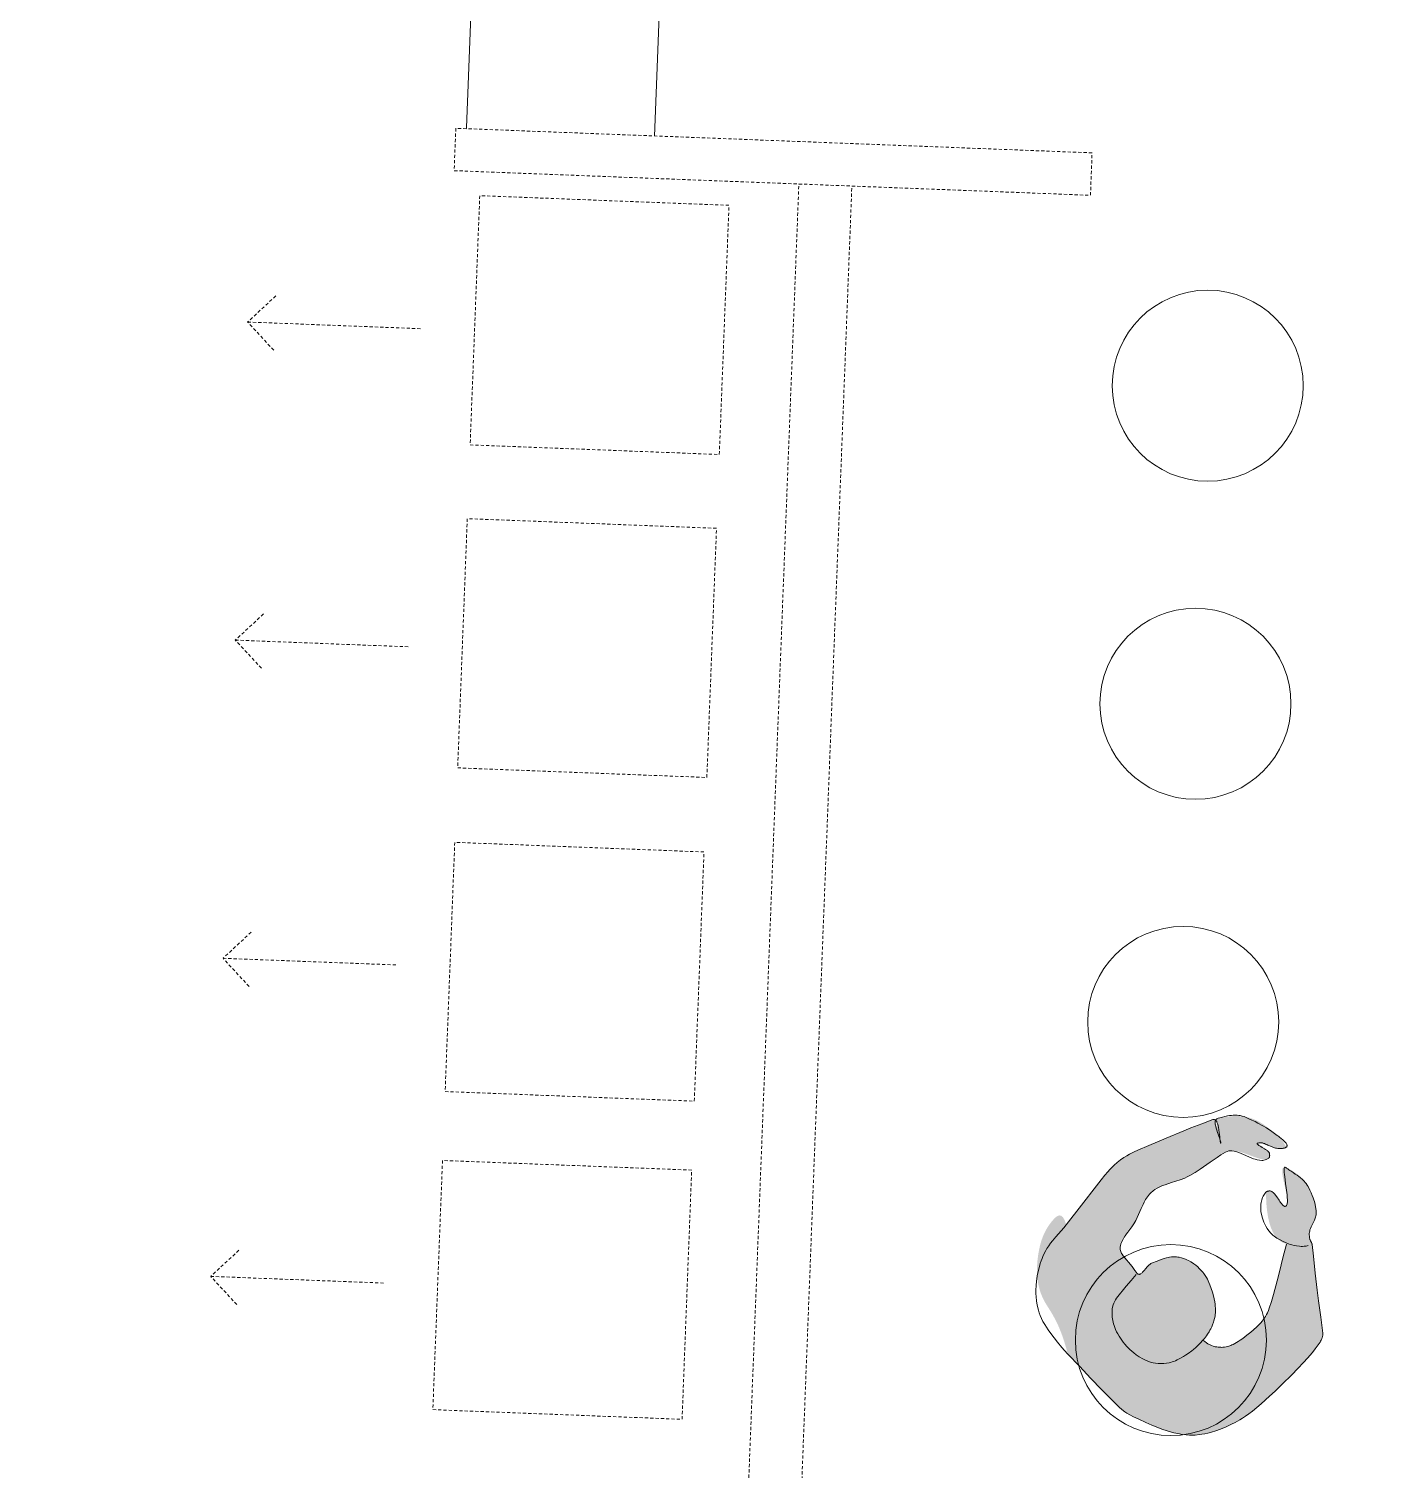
# Model space of a CAD drawing. Header units: millimetres. Extents: x 32078 to 83548, y -4690 to 56252.
# Drawn here: x 77514 to 80079, y 27692 to 30408 of the extents above; entities that cross this region are included whole.
import ezdxf

# ---------------------------------------------------------------- set-up
doc = ezdxf.new("R2010")
doc.units = ezdxf.units.MM
doc.header["$MEASUREMENT"] = 0
doc.linetypes.add('DGN Style 2', pattern=[10, 6, -4])
for name, color, linetype, lineweight in [('FIXT-JNRY-PART', 42, 'Continuous', 0), ('FNSH-FLOR', 220, 'Continuous', 0), ('FURN', 40, 'Continuous', 0), ('FURN-FREE', 1, 'Continuous', 0), ('PRES-FILL', 7, 'Continuous', 0), ('PRES-PEOP', 42, 'Continuous', 0)]:
    doc.layers.add(name, color=color, linetype=linetype, lineweight=lineweight)

# ---------------------------------------------------------------- blocks, each defined once
blk = doc.blocks.new('*U216')
at = {"color": 0, "linetype": 'ByBlock', "lineweight": -2}
for p, q in [((-110.7, 51.2), (-163.9, 2)), ((-163.9, 2), (163.9, -10.7)), ((-114.7, -51.2), (-163.9, 2))]:
    blk.add_line(p, q, dxfattribs=at)
blk = doc.blocks.new('*U217')
at = {"color": 0, "linetype": 'ByBlock', "lineweight": -2}
for p, q in [((-110.7, 51.2), (-163.9, 2)), ((-163.9, 2), (163.9, -10.7)), ((-114.7, -51.2), (-163.9, 2))]:
    blk.add_line(p, q, dxfattribs=at)
blk = doc.blocks.new('*U218')
at = {"color": 0, "linetype": 'ByBlock', "lineweight": -2}
for p, q in [((-110.7, 51.2), (-163.9, 2)), ((-163.9, 2), (163.9, -10.7)), ((-114.7, -51.2), (-163.9, 2))]:
    blk.add_line(p, q, dxfattribs=at)
blk = doc.blocks.new('*U221')
at = {"layer": 'PRES-FILL', "linetype": 'ByBlock', "lineweight": -2}
h = blk.add_hatch(color=0, dxfattribs=at)
edge = h.paths.add_edge_path(flags=16)
edge.add_spline(control_points=[(-87.1, -291.1), (-88.9, -288.5), (-89.4, -283.3), (-89.5, -277.4)], knot_values=[0, 0, 0, 0, 1, 1, 1, 1], degree=3, periodic=0)
edge.add_spline(control_points=[(-89.5, -277.4), (-94.1, -264.3), (-102.3, -248.1), (-95, -247.6), (-88, -247), (-89.7, -264.1), (-89.5, -277.4)], knot_values=[0, 0, 0, 0, 0.509531, 0.509531, 0.509531, 1, 1, 1, 1], degree=3, periodic=0)
edge.add_spline(control_points=[(-89.5, -277.4), (-87.5, -283), (-86.2, -288.1), (-87.1, -291.1)], knot_values=[0, 0, 0, 0, 1, 1, 1, 1], degree=3, periodic=0)
edge.add_spline(control_points=[(-87.1, -291.1), (-86, -292.7), (-84.3, -293.3), (-82, -292.6), (-63.6, -286.7), (-44.9, -280.7), (-26.4, -274.1), (-4, -266.1), (18.4, -258.1), (40.8, -249.8), (62.1, -241.9), (84, -234.3), (102, -220.3), (117.4, -208.3), (129.9, -193.2), (142.6, -178.6), (163, -155.2), (182.9, -131.3), (203.2, -107.9), (209.7, -136.3), (220.8, -125.9), (230.9, -114.6), (243.3, -100.7), (251.3, -84.2), (256.2, -64.9), (265.3, -29.1), (265.9, 7.1), (249.2, 38), (237.8, 59.2), (223.9, 77.9), (212, 135.7), (198.2, 151.6), (184.4, 167.6), (170.6, 183.5), (153.9, 202.7), (137.1, 221.9), (119.8, 240.6), (106.8, 254.7), (88.4, 262.4), (71.1, 271.5), (49.3, 282.9), (28.3, 292.7), (3.3, 297.3), (-21.5, 302), (-44.7, 298.6), (-68.4, 290.7), (-91.1, 283.2), (-111.9, 273.8), (-130.5, 259.8), (-157.5, 239.5), (-182.8, 217.5), (-207.6, 194.9), (-226.2, 177.9), (-244, 160), (-260.3, 140.7), (-265.4, 134.8), (-270.1, 127.5), (-269.8, 119.5), (-269, 91.5), (-265, 65.1), (-263.2, 38), (-261.2, 9.3), (-260.2, -19.6), (-257.9, -48.3), (-257.6, -51.7), (-255, -54.6), (-254.2, -58), (-253.4, -61.6), (-253.2, -65.2), (-253.5, -68.8), (-254.4, -82.4), (-267.6, -92.2), (-268.2, -106.7), (-269, -125.4), (-262.5, -142.7), (-255.6, -157.8), (-248.2, -173.7), (-230.6, -189), (-215.1, -195.9), (-194.6, -205.1), (-227.5, -119.8), (-210.4, -122.7), (-200.6, -124.4), (-194.9, -152.8), (-181.9, -153.3), (-179.8, -153.3), (-175.7, -153.3), (-175.6, -151), (-174.7, -121.2), (-175.9, -84.2), (-191.9, -63.8), (-196.2, -58.4), (-202.4, -54.5), (-209.7, -51.7)], knot_values=[0, 0, 0, 0, 0.004098, 0.004098, 0.004098, 0.036354, 0.036354, 0.036354, 0.07573, 0.07573, 0.07573, 0.113201, 0.113201, 0.113201, 0.145266, 0.145266, 0.145266, 0.196552, 0.196552, 0.196552, 0.221625, 0.221625, 0.221625, 0.252365, 0.252365, 0.252365, 0.309173, 0.309173, 0.309173, 0.348127, 0.348127, 0.348127, 0.382965, 0.382965, 0.382965, 0.425054, 0.425054, 0.425054, 0.456865, 0.456865, 0.456865, 0.496842, 0.496842, 0.496842, 0.536467, 0.536467, 0.536467, 0.574696, 0.574696, 0.574696, 0.630228, 0.630228, 0.630228, 0.671879, 0.671879, 0.671879, 0.684675, 0.684675, 0.684675, 0.729775, 0.729775, 0.729775, 0.777357, 0.777357, 0.777357, 0.783126, 0.783126, 0.783126, 0.789055, 0.789055, 0.789055, 0.811446, 0.811446, 0.811446, 0.840448, 0.840448, 0.840448, 0.871083, 0.871083, 0.871083, 0.911485, 0.911485, 0.911485, 0.934486, 0.934486, 0.934486, 0.938181, 0.938181, 0.938181, 0.987094, 0.987094, 0.987094, 1, 1, 1, 1], degree=3, periodic=0)
edge.add_line((-209.7, -51.7), (-194, 0))
edge.add_spline(control_points=[(-194, 0), (-187, 22.7), (-179.6, 45.3), (-171.5, 67.7), (-163, 91.4), (-139.6, 107.6), (-118.7, 121.9), (-107.4, 129.7), (-96.1, 136.5), (-80.5, 136.9), (-68.4, 137.2), (-58.5, 133.8), (-50.1, 127.2)], knot_values=[0, 0, 0, 0, 0.324205, 0.324205, 0.324205, 0.66843, 0.66843, 0.66843, 0.855113, 0.855113, 0.855113, 1, 1, 1, 1], degree=3, periodic=0)
edge.add_line((-50.1, 127.2), (-43.4, 121.9))
edge.add_spline(control_points=[(-43.4, 121.9), (-53, 112), (-61.7, 101.2), (-66.2, 86.4), (-72, 67.4), (-70.6, 51.9), (-65.8, 32.4), (-60.9, 12.4), (-52.4, -3.9), (-40.5, -16.6), (-29.8, -28), (-15.7, -35.9), (4.1, -37.8), (21.4, -39.5), (32.8, -32.6), (46, -27.7), (56.1, -23.9), (64, -4.3), (73.4, -9.4), (78.2, -11.9), (80, -18.4), (83, -23.2), (90.4, -35.2), (104.9, -43.5), (103.9, -59.9), (102.6, -82.9), (81.9, -92.8), (71.8, -109.6), (62.8, -124.7), (56.9, -143.1), (45.7, -155.8), (27.6, -176.6), (-8.7, -176.6), (-33.9, -189.3), (-57.3, -201), (-80, -218.6), (-102.9, -230.2), (-126.4, -242.2), (-170.3, -203.5), (-183.9, -215.1), (-185.4, -216.4), (-186.2, -221.3), (-185.7, -224), (-184, -232.5), (-161.6, -243.7), (-165.3, -244.4), (-170.3, -245.4), (-189.8, -234), (-202.1, -232.4), (-207, -231.8), (-219.2, -228.5), (-217.4, -233.8), (-214.3, -243.7), (-208.3, -250.8), (-201.7, -257.1), (-184.8, -273.2), (-168.6, -289.9), (-141.4, -295.4), (-121.8, -299.2), (-104.3, -296.7), (-90.1, -293.9), (-88.5, -293.6), (-87.5, -292.6), (-87.1, -291.1)], knot_values=[0, 0, 0, 0, 0.044568, 0.044568, 0.044568, 0.101682, 0.101682, 0.101682, 0.159954, 0.159954, 0.159954, 0.212108, 0.212108, 0.212108, 0.25772, 0.25772, 0.25772, 0.292514, 0.292514, 0.292514, 0.310285, 0.310285, 0.310285, 0.355053, 0.355053, 0.355053, 0.417583, 0.417583, 0.417583, 0.47369, 0.47369, 0.47369, 0.564976, 0.564976, 0.564976, 0.649839, 0.649839, 0.649839, 0.736981, 0.736981, 0.736981, 0.746599, 0.746599, 0.746599, 0.777051, 0.777051, 0.777051, 0.817948, 0.817948, 0.817948, 0.83422, 0.83422, 0.83422, 0.863911, 0.863911, 0.863911, 0.939425, 0.939425, 0.939425, 0.993629, 0.993629, 0.993629, 1, 1, 1, 1], degree=3, periodic=0)
at = {"layer": 'PRES-PEOP', "color": 0, "linetype": 'ByBlock', "lineweight": -2, "flags": 128}
for points in [[(-250.1, -46.7), (-246.5, -46.2), (-243, -45.9), (-239.8, -45.9), (-236.8, -46), (-234, -46.3), (-228.6, -47.1), (-224, -48.2), (-219.9, -49.4), (-216.4, -50.7), (-213.3, -51.9), (-207.9, -54.4), (-203.8, -56.5), (-197.9, -59.9), (-191.9, -63.8), (-189.4, -65.6), (-184.9, -69.7), (-180.9, -73.9), (-177.6, -78.3), (-174.8, -82.6), (-172.5, -86.9), (-170.5, -91.1), (-168.9, -95.1), (-167.6, -98.9), (-166.6, -102.5), (-165.2, -109.4), (-164.5, -115.4), (-164.4, -120.5), (-164.6, -125), (-165, -128.8), (-165.6, -132), (-167.2, -137.4), (-168.7, -141.2), (-170.1, -143.9), (-172.6, -147.7), (-175.6, -151), (-175.9, -151.3), (-176.2, -151.6), (-176.5, -151.8), (-176.9, -152), (-177.2, -152.1), (-177.8, -152.4), (-178.3, -152.6), (-178.8, -152.7), (-179.2, -152.8), (-179.9, -153), (-180.5, -153.1), (-180.9, -153.1), (-181.4, -153.2), (-181.7, -153.2), (-181.9, -153.3), (-183, -153.2), (-184, -153.1), (-184.9, -152.7), (-185.8, -152.3), (-186.7, -151.8), (-187.6, -151.2), (-189.2, -149.7), (-190.7, -148.1), (-192.1, -146.4), (-193.4, -144.7), (-195.7, -141.2), (-199.7, -134.9), (-201.1, -132.6), (-202.4, -130.6), (-203.4, -129.1), (-204.3, -127.8), (-205.1, -126.7), (-206.5, -125.2), (-207.5, -124.2), (-208.2, -123.6), (-209.3, -123), (-209.9, -122.8), (-210.4, -122.7), (-211.6, -122.8), (-212.6, -123.4), (-213.4, -124.3), (-214, -125.6), (-214.5, -127.1), (-214.8, -128.8), (-215.1, -130.7), (-215.3, -132.8), (-215.4, -134.9), (-215.4, -139.4), (-215.3, -144), (-215, -148.6), (-214.3, -157.7), (-213.5, -165.7), (-212.9, -172.5), (-212.4, -178.2), (-212, -182.7), (-211.8, -186.3), (-211.7, -189.1), (-211.8, -191.3), (-211.8, -192.9), (-212, -194.1), (-212.2, -195), (-212.6, -196.2), (-213.1, -196.6), (-213.5, -196.8), (-214.2, -196.6), (-215.1, -195.9), (-216.8, -194.4), (-218.7, -192.9), (-220.7, -191.4), (-222.7, -189.9), (-224.8, -188.4), (-228.9, -185.5), (-232.6, -182.7), (-236, -180.2), (-238.9, -177.8), (-241.4, -175.6), (-245.6, -171.6), (-248.6, -168.4), (-250.6, -165.9), (-252, -163.9), (-253.9, -160.9), (-255.6, -157.8), (-258.4, -151.3), (-260.7, -145.7), (-262.6, -140.7), (-264, -136.4), (-265.2, -132.7), (-266, -129.4), (-267.2, -123.6), (-267.9, -119.4), (-268.2, -116.2), (-268.4, -111.4), (-268.2, -106.7), (-267.9, -104.3), (-267.3, -102), (-266.7, -99.9), (-265.9, -98), (-264.3, -94.3), (-257.6, -81.6), (-256.1, -78.5), (-255.1, -76.1), (-254.5, -74.2), (-253.9, -71.5), (-253.6, -70.1), (-253.5, -68.8), (-253.4, -67.5), (-253.4, -66.3), (-253.4, -65.3), (-253.4, -64.4), (-253.5, -62.8), (-253.6, -61.6), (-253.7, -60.7), (-253.9, -59.3), (-254.2, -58), (-254.4, -57.4), (-254.6, -56.8), (-255, -55.7), (-256.8, -52.1), (-257.2, -51.1), (-257.5, -50.4), (-257.6, -49.9), (-257.8, -49.1), (-257.9, -48.7), (-257.9, -48.3), (-259.4, -26.7), (-261.2, 5.6), (-263.2, 38), (-264.8, 58.4), (-267.6, 89), (-268.9, 104.3), (-269.8, 119.5), (-269.8, 121), (-269.8, 122.3), (-269.6, 123.6), (-269.4, 124.7), (-269.1, 125.8), (-268.4, 127.8), (-267.7, 129.5), (-267, 131), (-266.3, 132.3), (-265, 134.5), (-263.9, 136.1), (-262.2, 138.4), (-260.3, 140.7), (-254, 148.3), (-248.5, 154.6), (-238.6, 165.1), (-231.1, 172.8), (-219.5, 183.9), (-207.6, 194.9), (-188.9, 211.8), (-174.7, 224.2), (-163.9, 233.3), (-147.5, 246.7), (-130.5, 259.8), (-123.3, 264.8), (-116.9, 268.9), (-111.2, 272.2), (-106.1, 274.9), (-97.1, 279.4), (-90.1, 282.5), (-79.4, 286.7), (-68.4, 290.7), (-59.5, 293.5), (-51.6, 295.6), (-44.7, 297.1), (-38.6, 298.1), (-33.3, 298.8), (-28.6, 299.2), (-20.5, 299.6), (-14.5, 299.5), (-10, 299.2), (-3.3, 298.5), (3.3, 297.3), (11.9, 295.3), (19.5, 293.2), (26, 291.1), (31.7, 289.1), (41.7, 285.3), (49.1, 282.1), (60.1, 277), (71.1, 271.5), (84.3, 264.8), (94, 259.7), (101, 255.6), (106.1, 252.3), (109.7, 249.7), (112.4, 247.6), (116.2, 244.2), (119.8, 240.6), (132.8, 226.5), (151.8, 205.1), (170.6, 183.5), (191.3, 159.6), (212, 135.7), (217.6, 128.9), (222.5, 122.9), (230.6, 112.3), (236.4, 104.1), (240.6, 97.7), (246.8, 88), (252.7, 77.9), (255.8, 71.9), (258.3, 66.2), (260.3, 60.7), (261.9, 55.5), (263.2, 50.5), (265.1, 41), (266.1, 32.6), (266.5, 25.2), (266.6, 18.7), (266.4, 13.1), (265.6, 3.2), (264.6, -4), (262.5, -14.7), (259.7, -25), (257.6, -31.5), (255.6, -37.3), (253.6, -42.3), (251.7, -46.6), (250, -50.3), (246.7, -56.8), (244, -61.5), (241.8, -64.9), (238.2, -69.9), (234.3, -74.7), (230.5, -79), (223.6, -86.3), (213.3, -97), (208.2, -102.4), (203.2, -107.9), (172.9, -143.2), (142.6, -178.6), (133.1, -189.6), (125.9, -197.7), (120.3, -203.7), (116, -208), (112.7, -211.2), (107.5, -215.8), (102, -220.3), (98.6, -222.9), (95.2, -225.2), (88.9, -229.1), (83.1, -232.3), (78, -234.9), (68.9, -239), (61.9, -241.9), (40.8, -249.8), (7.2, -262), (-26.4, -274.1), (-40.3, -279), (-61.2, -285.9), (-82, -292.6), (-83.3, -292.9), (-84.5, -292.8), (-85.5, -292.5), (-86.5, -292), (-87.3, -291.3), (-88, -290.4), (-88.7, -289.5), (-89.3, -288.4), (-89.8, -287.2), (-90.3, -286), (-91, -283.3), (-91.7, -280.6), (-92.1, -277.9), (-92.8, -272.6), (-93.2, -267.8), (-93.5, -263.6), (-93.6, -260.2), (-93.8, -257.4), (-93.9, -255.1), (-93.9, -253.3), (-94, -251.9), (-94.1, -250.8), (-94.1, -249.9), (-94.3, -248.7), (-94.4, -248), (-94.5, -247.7), (-94.7, -247.5), (-95, -247.6), (-95.2, -247.9), (-95.2, -248.5), (-95.2, -249.2), (-95.1, -250), (-94.9, -251), (-94.6, -252), (-94.3, -253.1), (-93.6, -255.5), (-92.9, -257.9), (-92.1, -260.4), (-91.3, -262.9), (-89.8, -267.7), (-88.6, -272.1), (-87.6, -275.9), (-87, -279.1), (-86.5, -281.8), (-86.3, -284), (-86.2, -285.8), (-86.3, -287.3), (-86.4, -288.5), (-86.6, -289.5), (-87.1, -291), (-87.6, -292), (-88.1, -292.6), (-89, -293.4), (-90.1, -293.9), (-92.7, -294.7), (-95.3, -295.4), (-97.9, -296), (-100.4, -296.6), (-105.4, -297.6), (-110, -298.2), (-114.1, -298.7), (-117.7, -298.9), (-120.8, -299), (-123.6, -298.9), (-128.3, -298.6), (-131.8, -298.1), (-134.3, -297.6), (-138, -296.7), (-141.4, -295.4), (-149.1, -291.7), (-155.9, -288.2), (-161.8, -285), (-166.8, -282), (-175.7, -276.4), (-182.3, -272), (-192, -264.8), (-201.7, -257.1), (-203.2, -255.9), (-204.8, -254.6), (-206.4, -253.3), (-209.4, -250.7), (-212, -248.3), (-214.2, -246.2), (-215.9, -244.3), (-217.2, -242.7), (-218.2, -241.4), (-218.8, -240.2), (-219.3, -239.2), (-219.5, -238.4), (-219.6, -237.7), (-219.7, -237.1), (-219.6, -236.7), (-219.4, -235.8), (-219.1, -235.3), (-218.8, -234.9), (-218.2, -234.3), (-217.4, -233.8), (-216.6, -233.4), (-215.7, -233.1), (-214.9, -232.8), (-214.2, -232.6), (-213.4, -232.5), (-212, -232.2), (-210.8, -232.1), (-209.7, -232.1), (-207.8, -232.1), (-206.3, -232.1), (-204.2, -232.3), (-202.1, -232.4), (-199.7, -232.8), (-197.5, -233.3), (-195.5, -234), (-193.6, -234.7), (-190, -236.4), (-183.7, -239.7), (-181.4, -240.9), (-179.4, -241.9), (-177.6, -242.7), (-176, -243.3), (-173.3, -244.1), (-171.3, -244.5), (-169.8, -244.7), (-168.7, -244.8), (-167, -244.7), (-165.3, -244.4), (-164.6, -244.2), (-164.1, -243.9), (-163.7, -243.6), (-163.6, -243.3), (-163.6, -243), (-163.7, -242.6), (-163.9, -242.3), (-164.2, -241.9), (-164.6, -241.5), (-165, -241.1), (-165.5, -240.7), (-166.5, -239.8), (-167.7, -239), (-168.9, -238.2), (-170.1, -237.4), (-172.6, -235.9), (-177, -233), (-178.7, -231.8), (-180, -230.8), (-181.1, -230), (-182, -229.2), (-182.7, -228.6), (-183.8, -227.4), (-184.5, -226.5), (-185, -225.9), (-185.4, -224.9), (-185.6, -224.5), (-185.7, -224), (-185.7, -223.5), (-185.8, -223), (-185.8, -222.5), (-185.9, -221.5), (-186, -220.6), (-186, -219.8), (-185.9, -219.1), (-185.8, -218.5), (-185.7, -218), (-185.6, -217.6), (-185.5, -217.2), (-185.4, -216.9), (-185.1, -216.3), (-184.9, -216), (-184.7, -215.7), (-184.3, -215.4), (-183.9, -215.1), (-181.6, -213.7), (-179.3, -212.7), (-177.1, -212), (-174.8, -211.6), (-172.7, -211.4), (-170.5, -211.4), (-166.3, -211.9), (-162.3, -212.8), (-158.5, -214), (-155, -215.4), (-127.9, -228.6), (-124.6, -229.9), (-121.7, -230.8), (-119.3, -231.5), (-115, -232.2), (-111.9, -232.4), (-109.6, -232.2), (-106.2, -231.5), (-102.9, -230.2), (-94.2, -225.5), (-86.7, -221.1), (-73.5, -212.9), (-53.8, -200.5), (-43.9, -194.6), (-33.9, -189.3), (-29, -187.1), (-24.4, -185.2), (-15.2, -182.3), (1.3, -177.9), (13.7, -174.4), (18.2, -172.9), (22.1, -171.5), (28.6, -168.6), (33.3, -166), (36.6, -163.8), (41.4, -160.1), (43.6, -158.1), (45.7, -155.8), (47.9, -153.2), (49.9, -150.7), (51.6, -148.3), (54.5, -143.6), (56.8, -139.4), (60.6, -131.9), (66, -120.5), (68.8, -115), (71.8, -109.6), (73.8, -106.5), (75.8, -103.6), (80, -98.1), (87.8, -88.6), (90.7, -85.1), (93.1, -82), (95.2, -79.2), (96.8, -76.8), (99.4, -72.6), (101.1, -69.5), (102.1, -67.1), (103.3, -63.5), (103.7, -61.7), (103.9, -59.9), (104, -58.8), (103.9, -56.6), (103.6, -54.6), (103, -52.6), (102.3, -50.8), (101.5, -49.1), (100.7, -47.5), (98.8, -44.4), (83, -23.2), (78.3, -15.8), (77.2, -14), (76.3, -12.7), (75.6, -11.8), (74.5, -10.5), (73.4, -9.4), (72.7, -8.8), (72, -8.4), (71.4, -8.1), (70.7, -8), (70.1, -8), (69.5, -8.1), (68.8, -8.2), (68.2, -8.5), (67, -9.1), (65.9, -9.9), (64.8, -10.8), (63.7, -11.8), (62.7, -12.8), (60.7, -14.8), (57.2, -18.6), (54.5, -21.5), (52.4, -23.5), (50.9, -24.8), (49.7, -25.7), (48.8, -26.3), (47.4, -27.1), (46, -27.7), (35.6, -31.4), (27.7, -33.9), (21.7, -35.6), (17.3, -36.6), (13.9, -37.2), (11.5, -37.5), (7.8, -37.8), (4.1, -37.8), (1.2, -37.6), (-1.6, -37.3), (-4.1, -36.9), (-6.5, -36.4), (-10.9, -35.2), (-14.7, -33.9), (-18, -32.5), (-20.9, -31.1), (-23.4, -29.7), (-27.7, -27), (-31, -24.7), (-33.4, -22.9), (-36.9, -19.9), (-40.5, -16.6), (-43.3, -13.7), (-45.7, -11.1), (-47.8, -8.5), (-49.6, -6.1), (-51.2, -3.9), (-53.8, 0.4), (-55.9, 4.2), (-57.5, 7.5), (-60, 13.5), (-61.6, 18.1), (-63.8, 25.1), (-65.8, 32.4), (-67.4, 39.1), (-68.6, 45), (-69.3, 50.3), (-69.8, 54.9), (-70, 59), (-70, 62.5), (-70, 65.6), (-69.6, 70.9), (-69.1, 74.9), (-68.6, 77.8), (-67.5, 82.1), (-66.2, 86.4), (-65.3, 88.9), (-63.3, 93.6), (-61.4, 97.5), (-59.5, 100.9), (-57.8, 103.8), (-56.2, 106.3), (-53.1, 110.6), (-50.6, 113.8), (-46.6, 118.5), (-42.3, 123.1), (-39.5, 125.9), (-34.1, 130.9), (-29.4, 135), (-25.2, 138.3), (-21.5, 141), (-14.8, 145.5), (-9.6, 148.5), (-5.7, 150.7), (0.4, 153.8), (6.7, 156.6), (10, 158), (13.2, 159.1), (16.3, 159.9), (19.2, 160.6), (22, 161.2), (27.2, 161.9), (31.9, 162.1), (36, 162.1), (39.5, 162), (42.6, 161.6), (48, 160.8), (52, 159.8), (54.9, 159), (59.2, 157.4), (63.4, 155.6), (67.4, 153.5), (71.1, 151.4), (77.6, 147.3), (83.1, 143.3), (87.6, 139.5), (91.4, 136), (94.6, 132.8), (100, 126.9), (103.7, 122.1), (106.4, 118.4), (110.3, 112.5), (113.9, 106.4), (116.2, 102.1), (118.1, 97.9), (119.7, 93.8), (121, 89.9), (122.1, 86.2), (123, 82.8), (124.3, 76.2), (124.9, 70.4), (125.1, 65.4), (125, 61.1), (124.6, 57.4), (124.1, 54.2), (123.5, 51.5), (122.1, 47), (120.8, 43.7), (119.6, 41.3), (117.5, 38), (115, 34.8), (95.8, 13.3), (86, 2.7), (76.2, -7.9)], [(-209.7, -51.7), (-201.8, -25.9), (-194, 0), (-188.7, 17), (-180.4, 42.4), (-176.1, 55), (-171.5, 67.7), (-169.8, 72), (-167.8, 75.9), (-165.8, 79.4), (-163.8, 82.6), (-161.7, 85.5), (-157.5, 90.7), (-153.4, 95), (-149.7, 98.6), (-146.2, 101.7), (-139.8, 106.9), (-134.7, 110.7), (-126.9, 116.3), (-118.7, 121.9), (-114, 125), (-109.9, 127.5), (-106.3, 129.4), (-103.1, 131), (-100.3, 132.3), (-97.8, 133.3), (-95.7, 134), (-91.9, 135.2), (-89.1, 135.9), (-86.9, 136.3), (-83.7, 136.7), (-80.5, 136.9), (-78.6, 136.9), (-76.8, 136.8), (-75, 136.7), (-71.8, 136.3), (-68.9, 135.7), (-66.3, 135.1), (-64.1, 134.4), (-62.2, 133.8), (-59, 132.5), (-56.6, 131.3), (-54.9, 130.4), (-52.5, 128.9), (-50.1, 127.2), (-46.8, 124.6), (-43.4, 121.9)]]:
    blk.add_lwpolyline(points, dxfattribs=at)
blk = doc.blocks.new('*U223')
at = {"color": 0, "linetype": 'ByBlock', "lineweight": -2}
for p, q in [((-110.7, 51.2), (-163.9, 2)), ((-163.9, 2), (163.9, -10.7)), ((-114.7, -51.2), (-163.9, 2))]:
    blk.add_line(p, q, dxfattribs=at)

msp = doc.modelspace()

# ---------------------------------------------------------------- linework, layer by layer
at = {"layer": 'FNSH-FLOR', "flags": 128}
for points in [[(79429.1, 49249.6), (77562.7, 955.6), (80790, 830.9), (80783.9, 671.5), (81303.7, 651.4), (83182.6, 49264.1), (82662.6, 49284.2), (82656.4, 49124.8), (79429.1, 49249.6)], [(79429.1, 49249.6), (77562.7, 955.6), (77208, 969.3), (79074.4, 49263.3), (79429.1, 49249.6)]]:
    msp.add_lwpolyline(points, close=True, dxfattribs=at)

# ---------------------------------------------------------------- next in the draw order: wipeouts: each hides what was drawn before it
at = {"lineweight": 0}
for points, layer in [([(78318.4, 30220.7), (79517.5, 30174.4), (79356.9, 26017.5), (78157.8, 26063.8)], 'FIXT-JNRY-PART'), ([(79759.8, 29909.8), (79724.8, 29911.2), (79726.1, 29946.1), (79761.1, 29944.8)], 'FURN-FREE'), ([(79572.5, 29669.5), (79588.9, 29638.5), (79557.9, 29622.2), (79541.6, 29653.2)], 'FURN-FREE'), ([(79874.3, 29627.5), (79892.9, 29657.1), (79922.5, 29638.5), (79903.9, 29608.9)], 'FURN-FREE'), ([(79736.6, 29310.3), (79701.6, 29311.6), (79703, 29346.6), (79738, 29345.2)], 'FURN-FREE'), ([(79851.1, 29028), (79869.8, 29057.6), (79899.4, 29038.9), (79880.7, 29009.3)], 'FURN-FREE'), ([(79713.4, 28710.7), (79678.5, 28712.1), (79679.8, 28747), (79714.8, 28745.7)], 'FURN-FREE'), ([(79827.9, 28428.4), (79846.6, 28458), (79876.2, 28439.4), (79857.5, 28409.7)], 'FURN-FREE'), ([(79690.3, 28111.2), (79655.3, 28112.5), (79656.6, 28147.5), (79691.6, 28146.1)], 'FURN-FREE'), ([(79804.8, 27828.9), (79823.4, 27858.5), (79853, 27839.8), (79834.4, 27810.2)], 'FURN-FREE')]:
    msp.add_wipeout(points, dxfattribs=at).dxf.layer = layer

# ---------------------------------------------------------------- next in the draw order: linework, layer by layer
at = {"layer": 'FIXT-JNRY-PART', "linetype": 'DGN Style 2', "flags": 128}
msp.add_lwpolyline([(79517.5, 30174.4), (78318.4, 30220.7), (78315.3, 30140.8), (79514.5, 30094.4), (79517.5, 30174.4)], close=True, dxfattribs=at)
at = {"layer": 'FURN', "color": 252, "linetype": 'DGN Style 2', "lineweight": 0}
for p, q in [((78849, 27117.9), (78964.9, 30115.7)), ((78949, 27114), (79064.8, 30111.8))]:
    msp.add_line(p, q, dxfattribs=at)
at = {"layer": 'FURN', "color": 252, "linetype": 'DGN Style 2', "lineweight": 0, "flags": 128}
for points in [[(78345.4, 29624), (78815, 29605.9), (78833.2, 30075.5), (78363.5, 30093.7), (78345.4, 29624)], [(78321.9, 29015.3), (78791.5, 28997.2), (78809.7, 29466.8), (78340, 29485), (78321.9, 29015.3)], [(78298.3, 28405.3), (78767.9, 28387.2), (78786.1, 28856.8), (78316.4, 28875), (78298.3, 28405.3)], [(78275.1, 27805.8), (78744.8, 27787.6), (78762.9, 28257.3), (78293.3, 28275.4), (78275.1, 27805.8)]]:
    msp.add_lwpolyline(points, close=True, dxfattribs=at)

# ---------------------------------------------------------------- next in the draw order: block references
at = {"layer": 'FURN', "color": 252, "linetype": 'DGN Style 2', "lineweight": 0, "extrusion": (0, 0, -1), "rotation": 184.4259922046553}
for name, p in [('*U218', (-78089.6, 29844.9)), ('*U217', (-78066.4, 29245.4)), ('*U216', (-78043.2, 28645.8)), ('*U223', (-78020, 28046.3))]:
    msp.add_blockref(name, p, dxfattribs=at)

# ---------------------------------------------------------------- next in the draw order: wipeouts: each hides what was drawn before it
at = {"lineweight": 0}
for points in [[(79555.7, 29742.6), (79555.6, 29731.3), (79556.2, 29720), (79557.5, 29708.7), (79559.6, 29697.6), (79562.3, 29686.6), (79565.7, 29675.9), (79569.8, 29665.3), (79574.6, 29655), (79579.9, 29645.1), (79585.9, 29635.5), (79592.5, 29626.3), (79599.7, 29617.5), (79607.3, 29609.3), (79615.5, 29601.5), (79624.2, 29594.2), (79633.3, 29587.5), (79642.8, 29581.3), (79652.7, 29575.8), (79662.9, 29570.9), (79673.3, 29566.7), (79684.1, 29563.1), (79695, 29560.2), (79706.1, 29558), (79717.3, 29556.5), (79728.6, 29555.7), (79739.9, 29555.7), (79751.2, 29556.3), (79762.4, 29557.6), (79773.5, 29559.7), (79784.5, 29562.4), (79795.3, 29565.8), (79805.8, 29569.9), (79816.1, 29574.6), (79826, 29580), (79835.6, 29586), (79844.8, 29592.6), (79853.6, 29599.7), (79861.9, 29607.4), (79869.7, 29615.6), (79877, 29624.3), (79883.7, 29633.4), (79889.8, 29642.9), (79895.3, 29652.7), (79900.2, 29662.9), (79904.4, 29673.4), (79908, 29684.1), (79910.9, 29695.1), (79913.1, 29706.2), (79914.6, 29717.4), (79915.4, 29728.7), (79915.5, 29740), (79914.8, 29751.3), (79913.5, 29762.5), (79911.5, 29773.6), (79908.7, 29784.6), (79905.3, 29795.4), (79901.2, 29805.9), (79896.5, 29816.2), (79891.1, 29826.1), (79885.1, 29835.7), (79878.5, 29844.9), (79871.4, 29853.7), (79863.7, 29862), (79855.5, 29869.8), (79846.9, 29877), (79837.8, 29883.8), (79828.3, 29889.9), (79818.4, 29895.4), (79808.2, 29900.3), (79797.7, 29904.5), (79787, 29908.1), (79776.1, 29911), (79765, 29913.2), (79753.8, 29914.7), (79742.5, 29915.5), (79731.2, 29915.6), (79719.9, 29914.9), (79708.7, 29913.6), (79697.5, 29911.6), (79686.6, 29908.8), (79675.8, 29905.4), (79665.2, 29901.3), (79655, 29896.6), (79645, 29891.2), (79635.4, 29885.2), (79626.2, 29878.6), (79617.5, 29871.5), (79609.2, 29863.8), (79601.4, 29855.6), (79594.1, 29847), (79587.4, 29837.9), (79581.3, 29828.4), (79575.7, 29818.5), (79570.9, 29808.3), (79566.6, 29797.8), (79563, 29787.1), (79560.1, 29776.1), (79558, 29765)], [(79549.4, 29070), (79565.7, 29039), (79534.7, 29022.7), (79518.4, 29053.6)], [(79526.2, 28470.4), (79542.5, 28439.4), (79511.6, 28423.1), (79495.2, 28454.1)], [(79503, 27870.8), (79519.4, 27839.9), (79488.4, 27823.6), (79472.1, 27854.5)]]:
    msp.add_wipeout(points, dxfattribs=at).dxf.layer = 'FURN-FREE'

# ---------------------------------------------------------------- next in the draw order: linework, layer by layer
at = {"layer": 'FURN-FREE', "lineweight": 0}
msp.add_circle((79735.5, 29735.6), 180, dxfattribs=at)

# ---------------------------------------------------------------- next in the draw order: wipeouts: each hides what was drawn before it
at = {"lineweight": 0}
for points in [[(79532.5, 29143), (79532.4, 29131.7), (79533, 29120.4), (79534.4, 29109.2), (79536.4, 29098.1), (79539.1, 29087.1), (79542.6, 29076.3), (79546.7, 29065.8), (79551.4, 29055.5), (79556.8, 29045.5), (79562.8, 29036), (79569.3, 29026.8), (79576.5, 29018), (79584.2, 29009.7), (79592.4, 29001.9), (79601, 28994.6), (79610.1, 28987.9), (79619.6, 28981.8), (79629.5, 28976.3), (79639.7, 28971.4), (79650.2, 28967.1), (79660.9, 28963.6), (79671.8, 28960.7), (79682.9, 28958.5), (79694.1, 28957), (79705.4, 28956.2), (79716.7, 28956.1), (79728, 28956.7), (79739.2, 28958.1), (79750.4, 28960.1), (79761.3, 28962.8), (79772.1, 28966.3), (79782.7, 28970.4), (79792.9, 28975.1), (79802.9, 28980.5), (79812.5, 28986.5), (79821.7, 28993), (79830.4, 29000.2), (79838.7, 29007.9), (79846.5, 29016.1), (79853.8, 29024.7), (79860.5, 29033.8), (79866.6, 29043.3), (79872.1, 29053.2), (79877, 29063.4), (79881.3, 29073.9), (79884.8, 29084.6), (79887.7, 29095.5), (79889.9, 29106.6), (79891.4, 29117.8), (79892.2, 29129.1), (79892.3, 29140.4), (79891.7, 29151.7), (79890.3, 29162.9), (79888.3, 29174.1), (79885.6, 29185), (79882.2, 29195.8), (79878.1, 29206.4), (79873.3, 29216.6), (79867.9, 29226.6), (79862, 29236.2), (79855.4, 29245.4), (79848.2, 29254.1), (79840.6, 29262.4), (79832.4, 29270.2), (79823.7, 29277.5), (79814.6, 29284.2), (79805.1, 29290.3), (79795.2, 29295.8), (79785, 29300.7), (79774.6, 29305), (79763.8, 29308.5), (79752.9, 29311.4), (79741.8, 29313.6), (79730.6, 29315.1), (79719.3, 29315.9), (79708, 29316), (79696.7, 29315.4), (79685.5, 29314), (79674.4, 29312), (79663.4, 29309.3), (79652.6, 29305.9), (79642.1, 29301.8), (79631.8, 29297), (79621.8, 29291.6), (79612.3, 29285.7), (79603.1, 29279.1), (79594.3, 29271.9), (79586, 29264.3), (79578.2, 29256.1), (79570.9, 29247.4), (79564.2, 29238.3), (79558.1, 29228.8), (79552.6, 29218.9), (79547.7, 29208.7), (79543.4, 29198.2), (79539.9, 29187.5), (79537, 29176.6), (79534.8, 29165.5)], [(79509.3, 28543.5), (79509.2, 28532.1), (79509.9, 28520.9), (79511.2, 28509.6), (79513.2, 28498.5), (79516, 28487.5), (79519.4, 28476.8), (79523.5, 28466.2), (79528.2, 28455.9), (79533.6, 28446), (79539.6, 28436.4), (79546.2, 28427.2), (79553.3, 28418.4), (79561, 28410.1), (79569.2, 28402.3), (79577.8, 28395.1), (79586.9, 28388.4), (79596.4, 28382.2), (79606.3, 28376.7), (79616.5, 28371.8), (79627, 28367.6), (79637.7, 28364), (79648.7, 28361.1), (79659.8, 28358.9), (79671, 28357.4), (79682.2, 28356.6), (79693.5, 28356.6), (79704.8, 28357.2), (79716.1, 28358.5), (79727.2, 28360.6), (79738.2, 28363.3), (79748.9, 28366.7), (79759.5, 28370.8), (79769.7, 28375.5), (79779.7, 28380.9), (79789.3, 28386.9), (79798.5, 28393.5), (79807.2, 28400.6), (79815.5, 28408.3), (79823.3, 28416.5), (79830.6, 28425.2), (79837.3, 28434.3), (79843.5, 28443.8), (79849, 28453.6), (79853.9, 28463.8), (79858.1, 28474.3), (79861.7, 28485), (79864.6, 28496), (79866.8, 28507.1), (79868.3, 28518.3), (79869.1, 28529.6), (79869.1, 28540.9), (79868.5, 28552.2), (79867.2, 28563.4), (79865.1, 28574.5), (79862.4, 28585.5), (79859, 28596.3), (79854.9, 28606.8), (79850.2, 28617.1), (79844.8, 28627), (79838.8, 28636.6), (79832.2, 28645.8), (79825.1, 28654.6), (79817.4, 28662.9), (79809.2, 28670.7), (79800.5, 28677.9), (79791.4, 28684.6), (79781.9, 28690.8), (79772.1, 28696.3), (79761.9, 28701.2), (79751.4, 28705.4), (79740.7, 28709), (79729.7, 28711.9), (79718.6, 28714.1), (79707.4, 28715.6), (79696.1, 28716.4), (79684.8, 28716.5), (79673.5, 28715.8), (79662.3, 28714.5), (79651.2, 28712.4), (79640.2, 28709.7), (79629.4, 28706.3), (79618.9, 28702.2), (79608.6, 28697.5), (79598.7, 28692.1), (79589.1, 28686.1), (79579.9, 28679.5), (79571.1, 28672.4), (79562.8, 28664.7), (79555, 28656.5), (79547.8, 28647.8), (79541, 28638.7), (79534.9, 28629.2), (79529.4, 28619.4), (79524.5, 28609.2), (79520.3, 28598.7), (79516.7, 28588), (79513.8, 28577), (79511.6, 28565.9)], [(79486.2, 27943.9), (79486.1, 27932.6), (79486.7, 27921.3), (79488, 27910.1), (79490.1, 27899), (79492.8, 27888), (79496.2, 27877.2), (79500.3, 27866.7), (79505.1, 27856.4), (79510.4, 27846.4), (79516.4, 27836.9), (79523, 27827.7), (79530.1, 27818.9), (79537.8, 27810.6), (79546, 27802.8), (79554.7, 27795.5), (79563.8, 27788.8), (79573.3, 27782.7), (79583.1, 27777.2), (79593.3, 27772.3), (79603.8, 27768), (79614.6, 27764.5), (79625.5, 27761.6), (79636.6, 27759.4), (79647.8, 27757.9), (79659.1, 27757.1), (79670.4, 27757), (79681.7, 27757.6), (79692.9, 27759), (79704, 27761), (79715, 27763.7), (79725.8, 27767.2), (79736.3, 27771.2), (79746.6, 27776), (79756.5, 27781.4), (79766.1, 27787.4), (79775.3, 27793.9), (79784.1, 27801.1), (79792.4, 27808.8), (79800.2, 27816.9), (79807.4, 27825.6), (79814.2, 27834.7), (79820.3, 27844.2), (79825.8, 27854.1), (79830.7, 27864.3), (79834.9, 27874.8), (79838.5, 27885.5), (79841.4, 27896.4), (79843.6, 27907.5), (79845.1, 27918.7), (79845.9, 27930), (79846, 27941.3), (79845.3, 27952.6), (79844, 27963.8), (79842, 27975), (79839.2, 27985.9), (79835.8, 27996.7), (79831.7, 28007.2), (79827, 28017.5), (79821.6, 28027.5), (79815.6, 28037.1), (79809, 28046.2), (79801.9, 28055), (79794.2, 28063.3), (79786, 28071.1), (79777.4, 28078.4), (79768.3, 28085.1), (79758.8, 28091.2), (79748.9, 28096.7), (79738.7, 28101.6), (79728.2, 28105.9), (79717.5, 28109.4), (79706.6, 28112.3), (79695.5, 28114.5), (79684.3, 28116), (79673, 28116.8), (79661.7, 28116.9), (79650.4, 28116.3), (79639.1, 28114.9), (79628, 28112.9), (79617, 28110.2), (79606.3, 28106.7), (79595.7, 28102.7), (79585.5, 28097.9), (79575.5, 28092.5), (79565.9, 28086.6), (79556.7, 28080), (79548, 28072.8), (79539.7, 28065.1), (79531.9, 28057), (79524.6, 28048.3), (79517.9, 28039.2), (79511.8, 28029.7), (79506.2, 28019.8), (79501.3, 28009.6), (79497.1, 27999.1), (79493.5, 27988.4), (79490.6, 27977.5), (79488.4, 27966.4)]]:
    msp.add_wipeout(points, dxfattribs=at).dxf.layer = 'FURN-FREE'

# ---------------------------------------------------------------- next in the draw order: linework, layer by layer
at = {"layer": 'FURN-FREE', "lineweight": 0}
for centre in [(79712.4, 29136.1), (79689.2, 28536.5), (79666, 27937)]:
    msp.add_circle(centre, 180, dxfattribs=at)

# ---------------------------------------------------------------- next in the draw order: block references
at = {"layer": 'PRES-FILL', "xscale": 1.000009635247655, "yscale": 1.000009635247655, "zscale": 1.000009635247655, "rotation": 182.7513882734418}
msp.add_blockref('*U221', (79677, 28056.2), dxfattribs=at)

doc.saveas('drawing.dxf')
